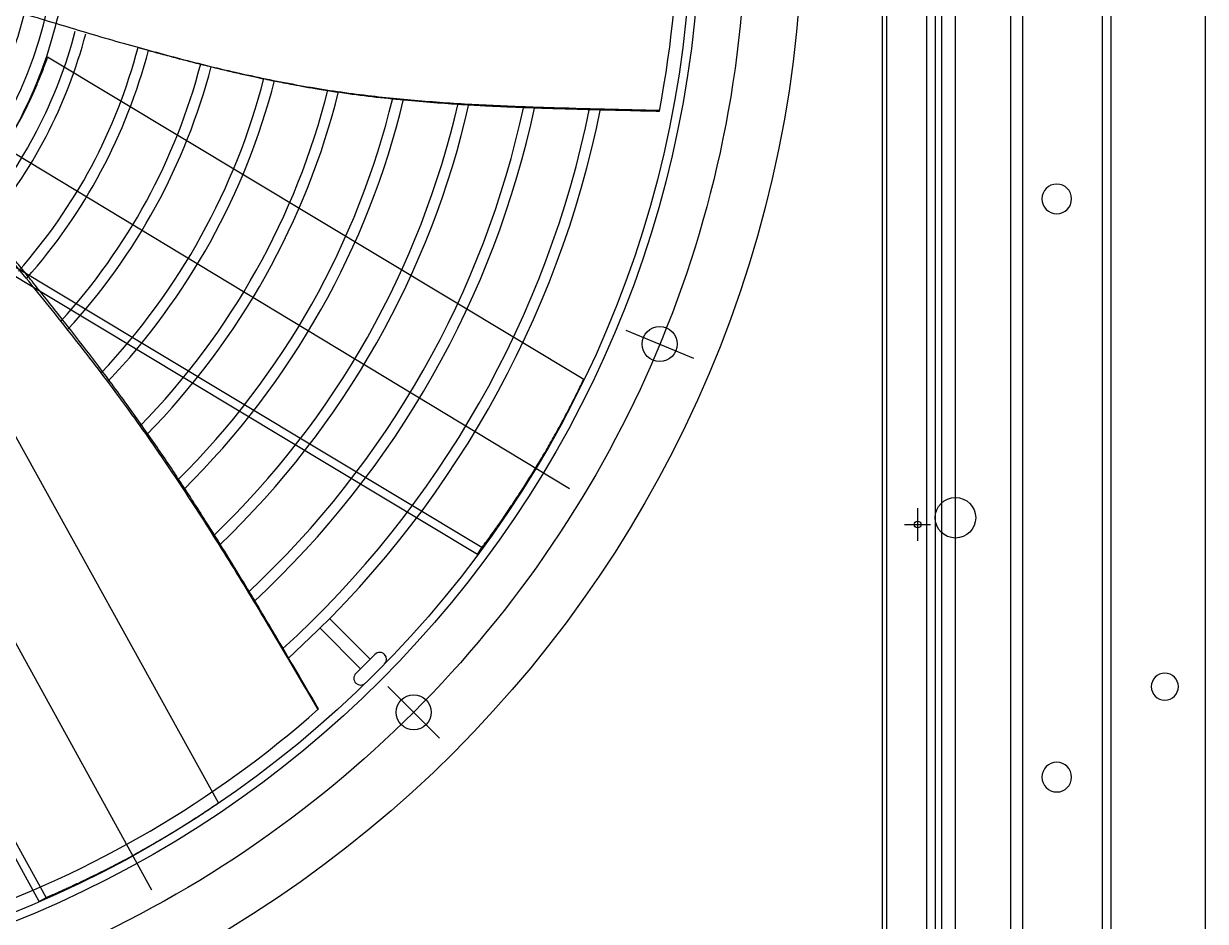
# Model space of a CAD drawing. Header units: millimetres. Extents: x 89450 to 753248, y -530175 to 1209785.
# Drawn here: x 97693.9 to 98131.2, y -90960.8 to -90628.5 of the extents above; entities that cross this region are included whole.
import ezdxf

# ---------------------------------------------------------------- set-up
doc = ezdxf.new("R2010")
doc.units = ezdxf.units.MM
doc.header["$LTSCALE"] = 150
doc.linetypes.add('CENTER', pattern=[50.8, 31.75, -6.35, 6.35, -6.35])
doc.linetypes.add('DIVIDEX2', pattern=[63.5, 25.4, -12.7, 0, -12.7, 0, -12.7])
doc.layers.add('------00 Load Bank', color=3, linetype='Continuous')

# ---------------------------------------------------------------- blocks, each defined once
blk = doc.blocks.new('A$Cd768ecee')
at = {"color": 0}
for p, q in [((0, 0), (0, 1180)), ((35, 1145), (35, 35)), ((38.2, 1141.8), (38.2, 38.2)), ((100, 1080), (100, 100)), ((103.2, 1076.8), (103.2, 103.2))]:
    blk.add_line(p, q, dxfattribs=at)
for centre, radius in [((55, 483), 5.5), ((15, 302.5), 5), ((55, 269), 5.5)]:
    blk.add_circle(centre, radius, dxfattribs=at)
blk = doc.blocks.new('A$Ca2785acc')
at = {"color": 0}
for p, q in [((0, 980), (0, 35)), ((22, 980), (22, 35)), ((20.4, 978.4), (20.4, 36.6)), ((9, 729), (9, 741)), ((13.8, 735), (4.2, 735))]:
    blk.add_line(p, q, dxfattribs=at)
blk.add_circle((9, 735), 1.25, dxfattribs=at)
blk = doc.blocks.new('A$C02650c35')
at = {"color": 0}
for p, q in [((1040.5, 1065), (4.5, 1065)), ((1040.5, 1065), (4.5, 1065)), ((1045, 1060.5), (0, 1060.5)), ((799.85, 823.38), (784.83, 808.37)), ((803.38, 819.85), (788.37, 804.83))]:
    blk.add_line(p, q, dxfattribs=at)
at = {"color": 0, "linetype": 'CENTER'}
for p, q in [((1020, 1040), (25, 1040)), ((678.06, 918.06), (688.39, 943)), ((809.94, 829.94), (829.03, 849.03))]:
    blk.add_line(p, q, dxfattribs=at)
at = {"color": 0, "linetype": 'Continuous', "lineweight": 25}
for p, q in [((696.31, 902.43), (577.08, 704)), ((727.23, 885.79), (727.18, 885.81)), ((729.49, 884.43), (727.23, 885.79)), ((758.56, 864.7), (639.22, 666.09)), ((761.13, 863.15), (641.79, 664.55)), ((761.13, 863.15), (758.56, 864.7)), ((852.99, 767.31), (650.52, 655.07)), ((871.44, 737.43), (871.42, 737.48)), ((872.72, 735.12), (871.44, 737.43)), ((579.05, 702.82), (577.08, 704)), ((888.03, 703.5), (685.38, 591.17)), ((889.48, 700.88), (686.84, 588.55)), ((889.48, 700.88), (888.03, 703.5))]:
    blk.add_line(p, q, dxfattribs=at)
at = {"color": 0, "linetype": 'DIVIDEX2', "ltscale": 0.5}
for p, q in [((736.75, 897.15), (603.22, 676.12)), ((885.33, 742.6), (659.2, 617.89))]:
    blk.add_line(p, q, dxfattribs=at)
at = {"color": 0, "linetype": 'Continuous'}
for p, q in [((798.08, 828.69), (798.11, 828.71)), ((805.15, 818.08), (798.08, 825.15)), ((808.71, 818.11), (808.69, 818.08))]:
    blk.add_line(p, q, dxfattribs=at)
at = {"color": 0}
for centre, radius in [((747.5, 1040), 7.5), ((522.5, 542.5), 441), ((522.5, 542.5), 403), ((522.5, 542.5), 399.8), ((683.23, 930.53), 6.5), ((683.23, 930.53), 6.5), ((819.48, 839.48), 6.5), ((819.48, 839.48), 6.5), ((522.5, 542.5), 157.5)]:
    blk.add_circle(centre, radius, dxfattribs=at)
at = {"color": 0, "linetype": 'CENTER'}
blk.add_circle((522.5, 542.5), 420, dxfattribs=at)
blk.add_circle((522.5, 542.5), 420, dxfattribs=at)
at = {"color": 0}
for radius, start, end in [(395, 79.1258, 101.5122), (373.5, 42.1171, 78.6292), (369.5, 42.2436, 78.5201), (349.5, 42.9044, 77.9495), (345.5, 43.0419, 77.8319), (325.5, 43.7524, 77.2394), (321.5, 43.8985, 77.1218), (301.5, 44.6444, 76.5541), (297.5, 44.7958, 76.4472), (277.5, 45.5549, 75.9667), (273.5, 45.7065, 75.8843), (395, 19.1258, 41.5122), (253.5, 46.465, 75.5604), (249.5, 46.6173, 75.513), (229.5, 47.3942, 75.3579), (225.5, 47.5546, 75.3445), (205.5, 48.3996, 75.3621), (201.5, 48.3996, 75.3621), (181.5, 49.5657, 75.3621), (177.5, 49.7845, 75.3621)]:
    blk.add_arc((522.5, 542.5), radius, start, end, dxfattribs=at)
at = {"color": 0, "linetype": 'Continuous'}
for centre, start, end in [((799.85, 826.92), 135, 225), ((799.88, 826.95), 45.7211, 135), ((806.92, 819.85), 225, 315), ((806.95, 819.88), 315, 44.2789)]:
    blk.add_arc(centre, 2.5, start, end, dxfattribs=at)
at = {"color": 0, "linetype": 'Continuous', "lineweight": 25}
for radius, start, end in [(170, 55.2614, 78.9879), (165.5, 0.0003, 205.5882)]:
    blk.add_arc((522.5, 542.5), radius, start, end, dxfattribs=at)
for points, knots in [([(573.49, 737.89), (575.35, 744.68), (579.23, 758.83), (584.32, 780.49), (588.63, 802.81), (591.64, 824.81), (593.62, 846.41), (594.87, 867.62), (595.66, 888.87), (596.17, 909.82), (596.5, 923.7), (596.66, 930.48)], [0, 0, 0, 0, 0.1081379, 0.2251135, 0.3413954, 0.4570616, 0.5657729, 0.6743483, 0.7829008, 0.8914823, 0.994843, 0.994843, 0.994843, 0.994843]), ([(573.57, 737.92), (573.75, 738.58), (574.51, 741.26), (575.79, 745.94), (577.42, 752.03), (579.04, 758.25), (580.54, 764.25), (581.92, 769.99), (583.13, 775.19), (584.19, 779.99), (585.06, 784.09), (585.76, 787.48), (586.39, 790.65), (587.05, 794.11), (587.82, 798.29), (589.05, 805.39), (590.51, 815.09), (591.99, 827.03), (593.14, 838.53), (594, 849.4), (594.55, 857.82), (594.91, 864.37), (595.18, 869.63), (595.45, 875.86), (595.73, 883.09), (596, 891.26), (596.26, 900.36), (596.52, 910.38), (596.76, 920.5), (596.94, 927.29), (597.02, 930.41)], [0, 0, 0, 0, 0.0105993, 0.042715, 0.074456, 0.1073437, 0.1413731, 0.1694151, 0.1979263, 0.223438, 0.2448649, 0.2622189, 0.2766961, 0.2944954, 0.3162608, 0.341978, 0.4051023, 0.466824, 0.5267457, 0.5825963, 0.6340774, 0.6563171, 0.6830925, 0.7149493, 0.751887, 0.7939052, 0.84012, 0.8912343, 0.9472267, 0.994836, 0.994836, 0.994836, 0.994836]), ([(727.18, 885.81), (726.34, 886.32), (724.64, 887.32), (721.97, 888.87), (719.2, 890.45), (716.33, 892.06), (713.06, 893.85), (709.37, 895.84), (705.2, 898.01), (700.87, 900.21), (697.83, 901.69), (696.31, 902.43)], [0, 0, 0, 0, 0.098219, 0.196459, 0.294698, 0.393098, 0.491499, 0.618442, 0.745384, 0.872692, 1, 1, 1, 1]), ([(758.56, 864.7), (758.55, 864.7), (758.53, 864.72), (758.38, 864.83), (758.15, 865), (757.82, 865.24), (757.36, 865.59), (756.71, 866.07), (755.83, 866.71), (754.79, 867.47), (753.58, 868.35), (752.2, 869.34), (750.66, 870.44), (748.94, 871.64), (747.03, 872.97), (744.91, 874.43), (742.57, 876.01), (740.05, 877.69), (737.51, 879.35), (735, 880.96), (732.54, 882.52), (729.96, 884.12), (728.14, 885.23), (727.23, 885.79)], [0, 0, 0, 0, 0.03878, 0.077567, 0.116355, 0.1552, 0.194046, 0.245833, 0.297636, 0.34944, 0.401226, 0.453012, 0.504815, 0.556618, 0.608404, 0.662492, 0.7166, 0.770707, 0.824794, 0.868554, 0.912313, 0.956156, 1, 1, 1, 1]), ([(761.13, 863.15), (761.12, 863.16), (761.1, 863.17), (760.95, 863.28), (760.72, 863.46), (760.39, 863.7), (759.91, 864.05), (759.26, 864.53), (758.38, 865.18), (757.32, 865.95), (756.09, 866.84), (754.69, 867.84), (753.25, 868.86), (751.82, 869.87), (750.44, 870.83), (748.96, 871.86), (747.15, 873.09), (744.95, 874.58), (742.29, 876.35), (739.42, 878.22), (736.34, 880.2), (733.05, 882.26), (730.68, 883.71), (729.49, 884.43)], [0, 0, 0, 0, 0.038794, 0.077595, 0.116396, 0.155256, 0.194116, 0.245886, 0.297665, 0.349435, 0.401519, 0.453611, 0.505695, 0.544496, 0.583297, 0.622156, 0.661015, 0.717306, 0.773608, 0.829899, 0.886596, 0.943304, 1, 1, 1, 1]), ([(818.28, 804.3), (815.39, 802.6), (809.22, 799), (800.15, 793.68), (791.45, 788.55), (783.85, 784.04), (777.37, 780.16), (769.58, 775.46), (760.06, 769.63), (747.64, 761.86), (734.39, 753.31), (720.42, 743.91), (706.09, 733.81), (691.23, 722.8), (678.95, 713.32), (669.63, 705.96), (663.64, 701.18), (658.2, 696.79), (653.6, 693.06), (649.52, 689.73), (645.5, 686.44), (641, 682.74), (635.9, 678.54), (630.35, 673.95), (624.56, 669.16), (619.21, 664.74), (615.82, 661.93), (614.38, 660.74)], [0.004054, 0.004054, 0.004054, 0.004054, 0.044055, 0.0892389, 0.1294144, 0.1645669, 0.1946506, 0.2196261, 0.2731864, 0.3280385, 0.3947317, 0.4616638, 0.5294155, 0.6044734, 0.683072, 0.7151603, 0.7467466, 0.7747501, 0.7989803, 0.8176563, 0.837837, 0.8611081, 0.8874794, 0.916906, 0.9473172, 0.9775846, 1, 1, 1, 1]), ([(818.46, 804.1), (810.63, 799.51), (794.69, 790.16), (770.79, 775.85), (746.91, 760.95), (723.47, 745.46), (700.78, 729.22), (678.82, 712.32), (657.39, 694.99), (636.21, 677.33), (622.16, 665.47), (615.12, 659.54)], [0.0040453, 0.0040453, 0.0040453, 0.0040453, 0.1120904, 0.224186, 0.3362006, 0.4480891, 0.5598872, 0.6697434, 0.7797254, 0.8898282, 1, 1, 1, 1]), ([(871.42, 737.48), (870.94, 738.34), (869.97, 740.05), (868.43, 742.73), (866.83, 745.48), (865.14, 748.31), (863.21, 751.5), (861, 755.06), (858.48, 759.03), (855.82, 763.1), (853.93, 765.9), (852.99, 767.31)], [0, 0, 0, 0, 0.098219, 0.196459, 0.294698, 0.393098, 0.491499, 0.618442, 0.745384, 0.872692, 1, 1, 1, 1]), ([(559.91, 691.77), (562.13, 699.15), (566.58, 713.9), (571.18, 729.26), (573.33, 737.29), (573.49, 737.89)], [0, 0, 0, 0, 0.481211, 0.961441, 1, 1, 1, 1]), ([(888.03, 703.5), (888.02, 703.51), (888.01, 703.53), (887.94, 703.7), (887.83, 703.97), (887.67, 704.34), (887.43, 704.87), (887.11, 705.61), (886.68, 706.61), (886.15, 707.79), (885.55, 709.15), (884.85, 710.7), (884.06, 712.42), (883.18, 714.33), (882.18, 716.44), (881.08, 718.76), (879.84, 721.29), (878.5, 724.01), (877.13, 726.71), (875.76, 729.37), (874.41, 731.95), (872.98, 734.62), (871.96, 736.49), (871.44, 737.43)], [0, 0, 0, 0, 0.03878, 0.077567, 0.116355, 0.1552, 0.194046, 0.245833, 0.297636, 0.34944, 0.401226, 0.453012, 0.504815, 0.556618, 0.608404, 0.662492, 0.7166, 0.770707, 0.824794, 0.868554, 0.912313, 0.956156, 1, 1, 1, 1]), ([(889.48, 700.88), (889.48, 700.89), (889.47, 700.91), (889.4, 701.08), (889.28, 701.35), (889.12, 701.72), (888.88, 702.26), (888.56, 703.01), (888.11, 704.01), (887.59, 705.21), (886.97, 706.59), (886.26, 708.16), (885.52, 709.76), (884.79, 711.35), (884.07, 712.87), (883.3, 714.5), (882.35, 716.48), (881.19, 718.86), (879.77, 721.72), (878.22, 724.78), (876.54, 728.04), (874.72, 731.47), (873.39, 733.91), (872.72, 735.12)], [0, 0, 0, 0, 0.038794, 0.077595, 0.116396, 0.155256, 0.194116, 0.245886, 0.297665, 0.349435, 0.401519, 0.453611, 0.505695, 0.544496, 0.583297, 0.622156, 0.661015, 0.717306, 0.773608, 0.829899, 0.886596, 0.943304, 1, 1, 1, 1]), ([(608.92, 688.89), (608.1, 689.39), (606.45, 690.39), (603.83, 691.9), (601.1, 693.41), (598.24, 694.91), (594.93, 696.57), (591.79, 698.06), (588.88, 699.36), (586.64, 700.32), (584.34, 701.27), (581.98, 702.2), (579.57, 703.12), (577.91, 703.71), (577.08, 704)], [0, 0, 0, 0, 0.09594, 0.191903, 0.287866, 0.384015, 0.480164, 0.609768, 0.674639, 0.73951, 0.804594, 0.869678, 0.934839, 1, 1, 1, 1])]:
    blk.add_open_spline(points, degree=3, knots=knots, dxfattribs=at)

msp = doc.modelspace()

# ---------------------------------------------------------------- block references
at = {"layer": '------00 Load Bank', "color": 161, "xscale": -1}
msp.add_blockref('A$Cd768ecee', (98131.23, -91176.41, 0), dxfattribs=at)
at = {"layer": '------00 Load Bank', "color": 161}
for name, p, rotation in [('A$C02650c35', (96998.73, -90063.91, 0), 270), ('A$Ca2785acc', (98033.73, -90078.91, 0), 180), ('A$Ca2785acc', (98033.73, -90078.91, 0), 180)]:
    msp.add_blockref(name, p, dxfattribs=dict(at, rotation=rotation))

doc.saveas('drawing.dxf')
